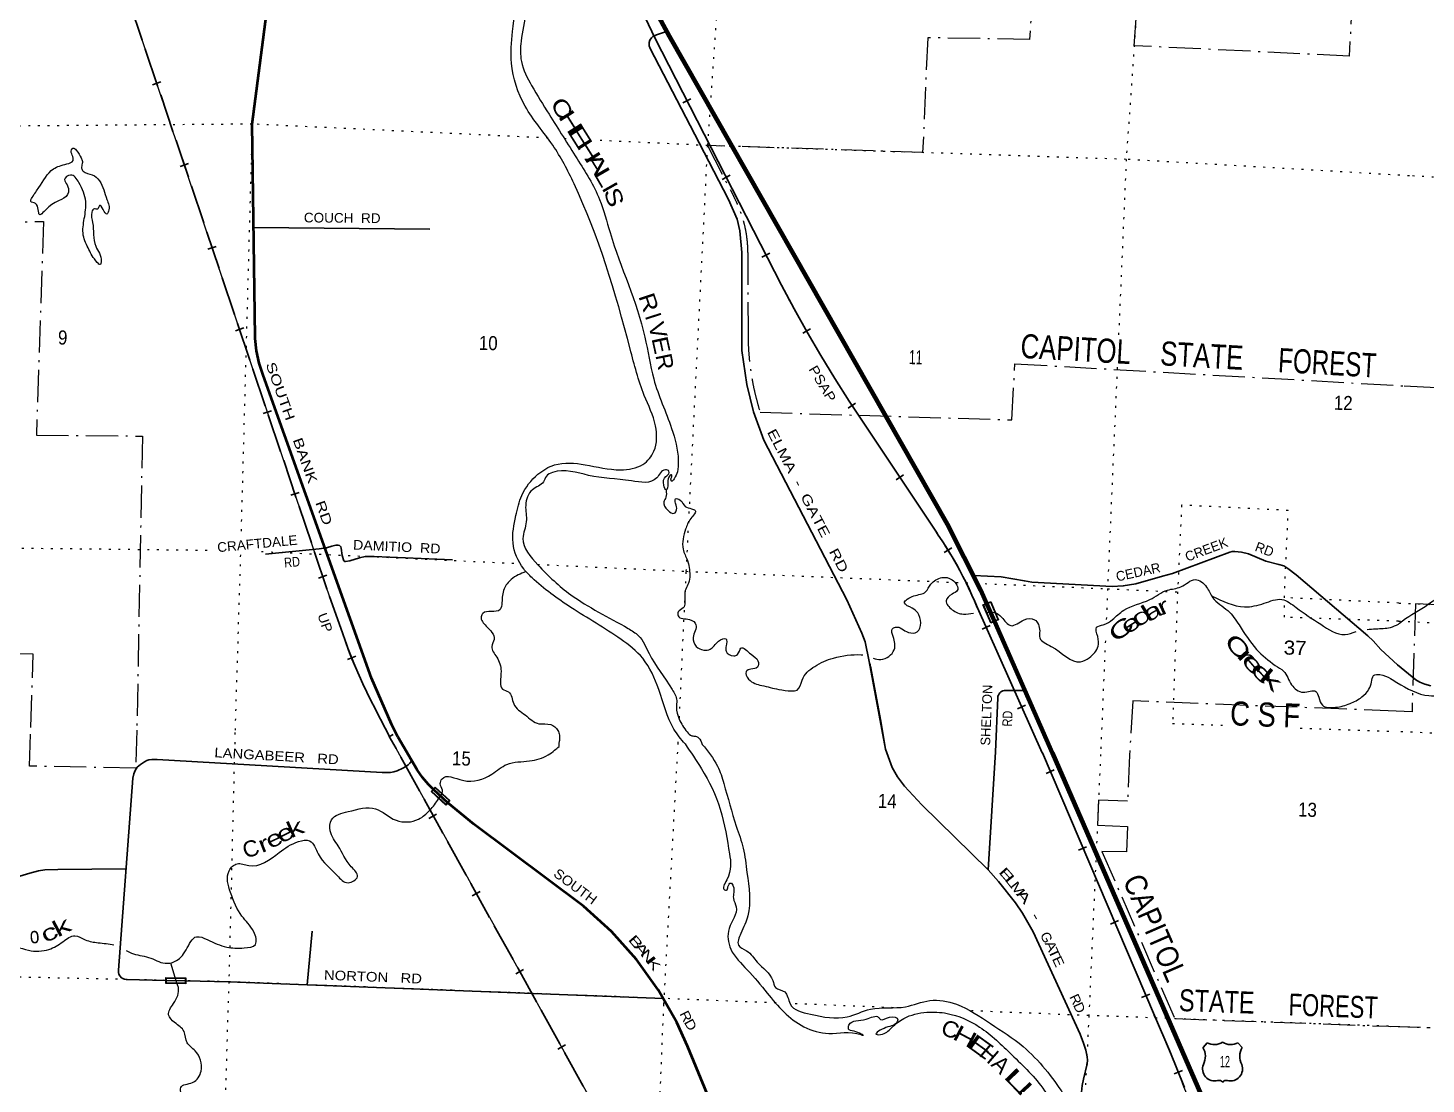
# Model space of a CAD drawing. Header units: feet. Extents: x -757852 to -501257, y -360805 to -170898.
# Drawn here: x -582042 to -564649, y -226110 to -212974 of the extents above; entities that cross this region are included whole.
import ezdxf
from ezdxf.enums import TextEntityAlignment as Align

# ---------------------------------------------------------------- set-up
doc = ezdxf.new("R2010")
doc.units = ezdxf.units.FT
doc.header["$LTSCALE"] = 80
for name, pattern in [('DOT_DASHED', [7.7, 5, -1.2, 0.3, -1.2]), ('DOTTED', [1.5, 0.3, -1.2]), ('LONG_DASHED', [7.5, 6, -1.5])]:
    doc.linetypes.add(name, pattern=pattern)
for name, color, linetype, lineweight in [('16', 7, 'Continuous', 25), ('20', 7, 'Continuous', 70), ('26', 7, 'Continuous', 40), ('27', 7, 'Continuous', 13), ('29', 7, 'Continuous', 25), ('31', 7, 'Continuous', 13), ('34', 7, 'Continuous', 13), ('39', 7, 'Continuous', 13), ('41', 7, 'Continuous', 13), ('44', 7, 'DOT_DASHED', 13), ('57', 7, 'Continuous', 13), ('61', 7, 'Continuous', 13), ('63', 7, 'Continuous', 25), ('7', 7, 'DOTTED', 13)]:
    doc.layers.add(name, color=color, linetype=linetype, lineweight=lineweight)
doc.layers.add('30', color=7, linetype='Continuous')

msp = doc.modelspace()

# ---------------------------------------------------------------- linework, layer by layer
at = {"layer": '16'}
for p, q in [((-567423.37, -225654.31), (-567372.06, -225595.55)), ((-567180.3, -225589.58), (-567180.58, -225589.78)), ((-566988.21, -225595.46), (-566936.82, -225654.31))]:
    msp.add_line(p, q, dxfattribs=at)
for centre, radius, start, end in [((-567616.35, -225764.94), 222.05, 332.97043, 29.75871), ((-567280.98, -225437.89), 182.07, 239.97227, 303.45418), ((-567079.2, -225438.39), 181.52, 236.33975, 300.08743), ((-567079.21, -225437.89), 182.07, 236.54582, 236.59441), ((-566743.85, -225764.94), 222.05, 150.24129, 207.02957), ((-567277.16, -225919.84), 151.42, 159.09177, 283.81923), ((-567083.04, -225919.84), 151.42, 256.18077, 20.90823)]:
    msp.add_arc(centre, radius, start, end, dxfattribs=at)
for centre, major_axis, start_param, end_param in [((-567221.82, -226118.66), (-19.56, 51.67), 4.95877769, 6.28318531), ((-567138.37, -226118.66), (19.56, 51.67), 0, 1.32637542)]:
    msp.add_ellipse(centre, major_axis=major_axis, ratio=0.929097, start_param=start_param, end_param=end_param, dxfattribs=at)
at = {"layer": '20'}
for points in [[(-569294.14, -221994.49), (-570014.32, -220359.57), (-570186.45, -219968.33), (-570603.37, -219145.41), (-574060.59, -213075.57), (-574237.34, -212748.59)], [(-565247.71, -230666.67), (-565561.4, -230259.48), (-565643.68, -230149.33), (-565875.08, -229790.18), (-566067.67, -229408.81), (-569294.14, -221994.49)]]:
    msp.add_lwpolyline(points, dxfattribs=at)
at = {"layer": '26'}
msp.add_line((-577002.03, -222443.59), (-576817.36, -222612.11), dxfattribs=at)
for points in [[(-577438.51, -221789.82), (-577517.24, -221633.6), (-577766.95, -221060.65), (-579117.35, -217290.67), (-579166.1, -217143.1), (-579199.16, -216991.24), (-579216.16, -216836.76), (-579217.08, -216818.77), (-579253.07, -214169.74), (-578907.66, -211519.09)], [(-577002.03, -222443.59), (-577059.74, -222384.82), (-577133.76, -222296.41), (-577198.14, -222200.75), (-577438.51, -221789.82)], [(-568638.65, -236802.28), (-568942.88, -236486.82), (-569277.6, -236097.09), (-569643.79, -235578.54), (-569953.78, -235024.57), (-570100.27, -234695.25), (-573835.54, -225637.01), (-573969.42, -225345.13), (-574200.78, -224939.57), (-574473.26, -224560.41), (-574783.87, -224211.81), (-575129.23, -223897.6), (-576495.55, -222877.36), (-576817.36, -222612.11)]]:
    msp.add_lwpolyline(points, dxfattribs=at)
at = {"layer": '29'}
for p, q in [((-574300.01, -213227.64), (-573692.89, -214400.89)), ((-579237.52, -215456.78), (-577041.78, -215475.47)), ((-569637.75, -221216.6), (-569876.09, -221214.13)), ((-577637.16, -222234.74), (-580432.64, -222073.84)), ((-570003.46, -221976.78), (-570094.84, -223445.76)), ((-580737.84, -222306.53), (-580917.17, -224694.64)), ((-581671.85, -223440.15), (-580823.78, -223434.93)), ((-578568.24, -224874.63), (-578506.11, -224208.78)), ((-580819.13, -224809.94), (-580326.61, -224820.41)), ((-580326.61, -224820.41), (-580076.66, -224825.73)), ((-580076.66, -224825.73), (-579543, -224837.07)), ((-579543, -224837.07), (-574136.68, -225045.4))]:
    msp.add_line(p, q, dxfattribs=at)
for points in [[(-574300.01, -213227.64), (-574313.21, -213195.47), (-574315.34, -213155.03), (-574306.82, -213127.35), (-574285.55, -213095.42), (-574266.4, -213080.52), (-574223.84, -213061.36), (-574096.17, -213016.65)], [(-573692.89, -214400.89), (-573328.08, -215105.88), (-573219.5, -215351.95), (-573185.45, -215496.71), (-573160.17, -215768.54), (-573159.92, -216984.76), (-573100.34, -217410.52), (-573017.29, -217748.24)], [(-573017.29, -217748.24), (-572885.41, -218102.39), (-571855.52, -220086.45), (-571668.27, -220503.7), (-571627.86, -220611.2), (-571574.65, -220852.83), (-571374.97, -221942.48)], [(-579087.66, -219518.14), (-578419.82, -219454.63), (-578328.44, -219440.92), (-578260.1, -219419.51), (-578211.41, -219408.99), (-578185.87, -219406.86), (-578164.59, -219413.25), (-578149.44, -219427.68), (-578143.31, -219445.18), (-578133.13, -219536.56), (-578114.09, -219603.27), (-578105.01, -219609.1), (-578092.25, -219611.23), (-578035.49, -219600.76), (-577917.76, -219564.39), (-577845.42, -219549.49), (-577734.77, -219549.49), (-576762.21, -219591.15)], [(-570272.47, -219783.67), (-569934.05, -219801.2), (-569644.66, -219852.29), (-569551.03, -219867.19), (-568555.19, -219920.41), (-568414.75, -219914.02), (-568257.29, -219886.35), (-567925.34, -219792.68), (-567801.92, -219760.75), (-567091.22, -219494.65), (-567059.29, -219487.19), (-567027.38, -219484), (-566946.52, -219494.65), (-566857.15, -219515.93), (-566640.11, -219605.35), (-566478.39, -219647.92), (-566418.8, -219664.95), (-566391.14, -219680.91), (-566367.74, -219699.01), (-566265.61, -219775.65), (-565371.9, -220533.51), (-565305.93, -220598.44), (-565210.18, -220703.82), (-565005.79, -220897.62)], [(-571557.47, -220931.59), (-571432.94, -221595.51), (-571374.97, -221942.48)], [(-565005.79, -220897.62), (-564776.17, -221083.47), (-564726.99, -221111.24), (-564665.04, -221136.69), (-564590.87, -221156.22)], [(-569974.3, -221286.86), (-569969.16, -221271.16), (-569960.65, -221256.26), (-569951.07, -221245.61), (-569937.24, -221231.78), (-569923.41, -221223.26), (-569911.71, -221217.94), (-569896.81, -221214.74), (-569876.09, -221214.13)], [(-569974.29, -221286.87), (-569976.66, -221305.87), (-570003.46, -221976.78)], [(-580737.84, -222306.53), (-580723.18, -222252.22), (-580708, -222209.56), (-580682.29, -222169.25), (-580642.58, -222134.76), (-580593.51, -222102.63), (-580564.3, -222087.44), (-580539.78, -222078.67), (-580502.39, -222073.41), (-580432.64, -222073.84)], [(-577637.16, -222234.74), (-577530.47, -222232.93), (-577490.75, -222225.92), (-577449.87, -222214.23), (-577379.77, -222181.51), (-577340.05, -222158.13), (-577313.19, -222138.26), (-577289.82, -222118.39), (-577265.29, -222090.34)], [(-571374.97, -221942.48), (-571289.77, -222170.91), (-571224.34, -222287.79), (-571135.56, -222404.66), (-570920.61, -222638.41), (-570094.84, -223445.76)], [(-582226.68, -223550.08), (-582018.74, -223485.81), (-581911.26, -223457.75), (-581831.83, -223443.73), (-581671.85, -223440.15)], [(-570094.84, -223445.76), (-569967.33, -223589.77), (-569757.05, -223856.25), (-569668.27, -223984.81), (-569537.42, -224216.22), (-568953.31, -225487.82), (-568911.24, -225601.19), (-568883.22, -225688.85), (-568864.52, -225771.83), (-568859.84, -225811.57), (-568864.53, -225857.15), (-568911.26, -226048.82), (-568927.6, -226129.47), (-568934.62, -226212.45), (-568934.62, -226308.29), (-568925.27, -226357.37), (-568890.23, -226418.15), (-568857.72, -226450.85)], [(-580917.17, -224694.64), (-580915.96, -224721.13), (-580910.7, -224743.34), (-580899.6, -224765.54), (-580879.17, -224787.46), (-580870.98, -224794.17), (-580854.63, -224801.77), (-580840.03, -224805.86), (-580819.13, -224809.94)]]:
    msp.add_lwpolyline(points, dxfattribs=at)
msp.add_arc((-574764.71, -221602.75), 3276.71, 11.8194, 12.69509, dxfattribs=at)
at = {"layer": '31'}
for p, q in [((-580325.97, -224783.68), (-580076.01, -224788.04)), ((-580076.01, -224788.04), (-580077.31, -224863.02))]:
    msp.add_line(p, q, dxfattribs=at)
msp.add_lwpolyline([(-580077.31, -224863.02), (-580327.27, -224858.66), (-580325.97, -224783.68)], dxfattribs=at)
msp.add_lwpolyline([(-580318.11, -224791.81), (-580084.14, -224795.89), (-580085.16, -224854.88), (-580319.13, -224850.8)], close=True, dxfattribs=at)
at = {"layer": '34', "lineweight": 25}
for p, q in [((-573894.96, -213904.06), (-573796.5, -213853.66)), ((-573404.11, -214857.32), (-573305.65, -214806.92)), ((-572911.72, -215825.05), (-572813.26, -215774.65)), ((-572402.94, -216771.24), (-572306.64, -216716.83)), ((-571837.74, -217702.2), (-571745.05, -217641.84)), ((-571239.7, -218592.93), (-571147.74, -218531.47)), ((-570644.11, -219498.42), (-570550.06, -219440.19)), ((-570171.87, -220451.4), (-570070.85, -220406.35)), ((-569732, -221444.1), (-569630.98, -221399.05)), ((-569376.29, -222245.96), (-569274.57, -222202.52)), ((-568973.33, -223201.78), (-568871.61, -223158.34)), ((-568575.75, -224120.3), (-568474.03, -224076.86)), ((-568187.38, -225033.93), (-568085.66, -224990.49)), ((-567781.41, -225983.98), (-567678.82, -225942.62))]:
    msp.add_line(p, q, dxfattribs=at)
at = {"layer": '34'}
for p, q in [((-570231.35, -220186.69), (-569426.05, -221992.35)), ((-577543.53, -221787.33), (-577707.87, -221466.88)), ((-569423.2, -221992.08), (-568029.43, -225255.62))]:
    msp.add_line(p, q, dxfattribs=at)
for points in [[(-578128.94, -220498.91), (-578323.81, -219947.94), (-582120.76, -208659.74)], [(-575945.17, -209184.82), (-574517.9, -212516.58), (-574244.43, -213098.14), (-572669.89, -216174.38)], [(-571776.76, -217693.02), (-570856.37, -219070.24), (-570740.64, -219248.03)], [(-569918.48, -235473.28), (-570186.09, -235054.64), (-577544.81, -221787.69)]]:
    msp.add_lwpolyline(points, dxfattribs=at)
at = {"layer": '34', "lineweight": 25}
for points in [[(-574516.9, -212516.13), (-574243.44, -213097.66), (-572668.92, -216173.87), (-572510.87, -216469.24), (-572346.95, -216759.34), (-572177.93, -217046.78), (-572004.65, -217334.11), (-571825.48, -217616.17), (-571775.84, -217692.41), (-570855.45, -219069.63), (-570739.73, -219247.42), (-570716.34, -219281.05), (-570669.05, -219352.52), (-570622.68, -219424.35), (-570577.3, -219497.66), (-570533.46, -219571.06), (-570490.81, -219645.49), (-570449.79, -219721.11), (-570409.87, -219796.64), (-570371.12, -219873.2), (-570334.01, -219950.95), (-570298, -220028.62), (-570263.35, -220106.85), (-570230.34, -220186.25), (-569422.35, -221991.36)], [(-569422.34, -221991.29), (-568028.42, -225255.19), (-567836.16, -225702.15), (-567655.2, -226151.01)]]:
    msp.add_lwpolyline(points, dxfattribs=at)
at = {"layer": '34'}
for centre, radius, start, end in [((-555739.37, -207239.29), 19143.62, 207.82286, 213.0977), ((-574779.57, -222046.93), 4913.94, 22.24477, 34.72121), ((-571949.36, -218386.34), 6530.71, 198.87365, 208.14474), ((-593505.52, -236387.16), 27801.84, 20.43466, 23.60248)]:
    msp.add_arc(centre, radius, start, end, dxfattribs=at)
at = {"layer": '39'}
msp.add_line((-580186.03, -224866.03), (-580263.57, -224608.15), dxfattribs=at)
for points in [[(-553879.13, -200705.84), (-553897.1, -200958.89), (-553975.13, -201029.49), (-554228.04, -201186.54), (-554287.64, -201500.98), (-554229.52, -201765.87), (-554239.96, -201954.72), (-554300.63, -202142.4), (-554301.66, -202530.63), (-554368.74, -202820.76), (-554423.41, -202924.09), (-554472.74, -203228.71), (-554737.97, -203655.04), (-554796.35, -203830.7), (-554746.35, -204099.42), (-554869.58, -204384.22), (-554930.63, -204674.48), (-554940.95, -204943.81), (-555181.49, -205260.07), (-555458.07, -205655.95), (-555560.96, -206102.16), (-555724.37, -206386.02), (-555805.21, -206577.25), (-555883.69, -206838.95), (-555888.87, -207146.61), (-555903.49, -207427.91), (-556007.42, -207660.85), (-556243.33, -207951.07), (-556499.73, -208343.4), (-556846.67, -209170.15), (-557046.17, -209622.15), (-557048.81, -209821.24), (-557296.92, -210117.21), (-557643.34, -210491.35), (-557798.13, -210578.27), (-557911.43, -210696.33), (-557974.92, -211004.65), (-558114.83, -211315.21), (-558428.23, -211738.4), (-558691.43, -212078.27), (-558669.46, -212342.31), (-558600.14, -212730.16), (-558820.08, -213368.77), (-558976.46, -213781.54), (-558994.07, -214105.01), (-559095.1, -214643.79), (-559191.17, -214798.46), (-559446.32, -214965.52), (-559613.83, -215166.8), (-559703.37, -215386), (-559763.97, -215485.17), (-559928.95, -215577.89), (-560014.52, -215799.19), (-560138.9, -216305.24), (-560329.26, -216538.18), (-560446.09, -216807.03), (-560871.92, -217827.08), (-561114.27, -218306.24), (-561469.96, -218561.48), (-561882.62, -218588.07), (-562747.83, -218628.26), (-563029.51, -218726.3), (-563332.13, -218946.56), (-563529.03, -219201.48), (-563711.08, -219509.04), (-564035.78, -219899.79), (-564328.99, -219975.43), (-564661.22, -220172.88), (-564980.45, -220380.61), (-564985.55, -220384.74), (-564993.21, -220390.8)], [(-573867.61, -221880.08), (-574005.21, -221694.42), (-574194.39, -221201.33), (-574394.14, -220814.54), (-574663.8, -220578.86), (-575287.28, -220181.88), (-575770.75, -219812.38), (-575874.6, -219701.32), (-576007.56, -219378.46), (-575971.35, -219039.57), (-575897.04, -218788.05), (-575697.89, -218525.46), (-575492.2, -218409.78), (-575110.36, -218406.91), (-574669.81, -218469.79), (-574390.91, -218402.12), (-574254.4, -218238.54), (-574234.83, -217923.38), (-574374.48, -217544.07), (-574549.6, -216966.88), (-575248.09, -214911.5), (-575513.92, -214430.64), (-575856.06, -213947.95), (-576026.16, -213413.1), (-576014.77, -213019.34), (-575875.76, -212497.96), (-575729.63, -212268.27), (-575720.25, -212043.33), (-575867.56, -211732.19), (-576835.08, -210764), (-576869.5, -210690.8), (-576808.2, -210648.04), (-576890.39, -210555.6), (-577225.27, -210358.56), (-577573.25, -210205.43), (-577637.32, -210195.84), (-577653.44, -210281.9), (-577691.93, -210295.05), (-577780.52, -210218.53), (-578183.77, -209770.55), (-578227.69, -209337.26), (-578252.25, -208850.14), (-578277.34, -208469.57), (-578156.17, -208106.59), (-578141.24, -207648.58), (-578348.22, -207396.31), (-578632.08, -207250.76), (-578742.72, -207087.26), (-578888.67, -206550.99), (-578910.55, -205951.36), (-578819.13, -205740.45), (-578596.22, -205661.38), (-578425, -205727.83), (-578298.54, -205817.32), (-578203.58, -205879.92), (-578094.23, -205844.35), (-578029.82, -205755.43), (-578062.43, -205690.32), (-578094.94, -205621.18), (-578107.5, -205220.8), (-578092.53, -205014.09), (-578163.24, -204946.04), (-578173.38, -204865.38), (-578175.81, -204630.11), (-578266.75, -204483.17), (-578429.88, -204414.91), (-578606.27, -204396.59), (-578924.08, -204450.06), (-579649.46, -204327.24), (-580032.05, -204024.51), (-580275.02, -203427.6), (-580308.42, -202890.01), (-580273.17, -202506.87), (-580371.57, -202251.19), (-580392.5, -202033.56), (-580319.67, -201675.45), (-580142.8, -201420.36), (-579876.23, -201111.15), (-579627.93, -200978.4), (-579406.41, -201042.04), (-579262.4, -201238.51), (-579154.98, -201536.62), (-579128.45, -201688.04), (-579143.08, -201711.82), (-579192.56, -201680.47), (-579239.85, -201725.57), (-579350.98, -201919.92), (-579330.33, -202065.16), (-579245.46, -202298.4), (-579209.94, -202409.83), (-579094.86, -202555.34), (-578832.99, -202696.35), (-578599.33, -202671.81), (-578410.32, -202581.88), (-578369.48, -202470.28), (-578398.88, -202270.54), (-578527.63, -201939.74)], [(-578372.31, -205877.87), (-578516.95, -205791.96), (-578648.62, -205752.6), (-578754.53, -205812.37), (-578819.95, -206027.92), (-578775.4, -206519.54), (-578597.03, -207044.53), (-578445.94, -207196.94), (-578352.04, -207219.3), (-578309.53, -207206.25), (-578273.38, -207207.12), (-578238.82, -207274.3), (-578180.68, -207364.16), (-577922.97, -207511.09), (-577753.58, -207822.76), (-577608.28, -208218.29), (-577560.52, -208406.41), (-577577.98, -208464.29), (-577658.4, -208550.81), (-577685.99, -208528.04), (-577672.84, -208397.68), (-577701.14, -208236.16), (-577743.92, -208007.95), (-577827.73, -207814.95), (-577903.8, -207803.06), (-577968.83, -207833.66), (-578023.92, -208037.4), (-578138.59, -208464.87), (-578173.12, -208733.43), (-578110.58, -208891.75), (-578037.2, -209016.15), (-578105.86, -209283.9), (-578098.7, -209573.57), (-577908.89, -209871.66), (-577588.31, -210078.41), (-576904.35, -210382.37), (-576456.54, -210815.33), (-576005.39, -211276.53), (-575942.61, -211424.8), (-575784.55, -211621.61), (-575473.11, -212127.69), (-575471.96, -212248.34), (-575620.81, -212423.68), (-575754.6, -212557.17), (-575836.08, -212772.34), (-575907.1, -213138.53), (-575903.04, -213389.93), (-575775.58, -213690.54), (-575559.04, -214047.58), (-575210.55, -214600.79), (-574931.24, -215106.1), (-574800.43, -215519.37), (-574367.24, -216818.48), (-574257.09, -217339.82), (-574034.64, -217954.33), (-573951.74, -218354.39), (-573963.17, -218496.86), (-574003.39, -218582.34), (-574034.23, -218611.75), (-574041.4, -218575.39), (-574030.5, -218539.46), (-574036.33, -218531.28), (-574067.17, -218560.7), (-574081.23, -218644.8), (-574101.12, -218720.71), (-574131.86, -218661.67), (-574105.13, -218551.74), (-574068.17, -218518.45), (-574067.41, -218486.3), (-574111.2, -218469.17), (-574220.12, -218571.09), (-574534.45, -218607.75), (-575067.28, -218538.63), (-575514.48, -218501.73), (-575591.99, -218550.12), (-575627.8, -218619.62), (-575766.8, -218718.81), (-575849.76, -218911.82), (-575842.55, -219115.05), (-575883.67, -219323.14), (-575698.6, -219651.27), (-575289.52, -220023), (-574576.16, -220442.26), (-574445.72, -220533.85), (-574314.34, -220754.14), (-574027.62, -221201.33), (-573970.63, -221339.41), (-573974.6, -221421.74), (-573939.94, -221569.33), (-573841.3, -221730.53), (-573782.16, -221778.19), (-573736.07, -221783.33), (-573700.35, -221802.28), (-573653.97, -221884.76)], [(-581380.92, -214590.96), (-581440.88, -214493.02), (-581482.52, -214469.9), (-581501.12, -214491.57), (-581490.6, -214556.15), (-581480.14, -214622.75), (-581557.5, -214665.11), (-581723.75, -214727.46), (-581906.07, -214958.29), (-581989.41, -215082.94), (-582006.67, -215132.78), (-581949.01, -215158.29), (-581900.05, -215296.18), (-581783.24, -215200.48), (-581537.76, -215017.41), (-581555.64, -214924.5), (-581586.24, -214859.43), (-581514.61, -214804.87), (-581408.28, -214895.88), (-581323.51, -215133.14), (-581340.59, -215343.83), (-581353.56, -215550.59), (-581283.51, -215731.2), (-581178.81, -215890.53), (-581141.23, -215915.56), (-581130.37, -215881.65), (-581198.12, -215689.03), (-581237.32, -215394.56), (-581246.3, -215265.68), (-581213.12, -215222.25), (-581177.07, -215227.14), (-581151.87, -215181.51), (-581104.87, -215232.9), (-581059.97, -215288.26), (-581039.08, -215254.59), (-581059.68, -215107.33), (-581152.57, -214873.89), (-581241.27, -214801.39), (-581354.72, -214756.44), (-581375.91, -214717.74), (-581366.53, -214661.67), (-581371.31, -214609.28), (-581380.92, -214590.96)], [(-565012.17, -221115.47), (-564612.69, -221278.41), (-564354.34, -221232.13), (-564085.93, -221099.58), (-563799.18, -221128.39), (-563548.75, -221248.89), (-563320.2, -221531.83), (-562946.65, -221888.55), (-562800.75, -221924.14), (-562560.36, -221700.41), (-562232.48, -221259.45), (-561626.6, -220877.28), (-561113.32, -220587.49), (-560554.32, -220061.39), (-560365.83, -219822.37), (-560135.91, -219703.01), (-559866.22, -219773.67), (-559553.28, -219885.57), (-559274.93, -220187.77), (-559135.53, -220243.32), (-558979.71, -220112.17), (-558926.86, -219656.75), (-558787.54, -219285.83), (-558675.83, -219236.13), (-558446.27, -218959.85), (-558027, -218736.27), (-557668.43, -218615.88), (-557264.64, -218538.79), (-556328.61, -218564.63), (-555961.2, -218410.24), (-555631.69, -218329.41), (-555318.49, -218258.25), (-554909.95, -217978.1), (-554273.4, -217488), (-553997.66, -217385.8), (-553750.78, -217142.11), (-553685.29, -216920.34), (-553313.54, -216751.98), (-552990.81, -216703.17), (-552947.52, -216828.9), (-552943.85, -217016.07), (-552860.35, -217227.23), (-552668.34, -217181.42), (-552364.59, -216912.9), (-552177.08, -216716.1), (-551978.24, -216636.25), (-551520.23, -216646.92), (-551264.65, -216719.26), (-550982.64, -216607.15), (-550697.22, -216434.76), (-550178.12, -216239.66), (-549691.95, -216077.99), (-549205.1, -215972.66), (-548828, -216005.58), (-548223.36, -215848.68), (-547993.43, -215642.82), (-547806.33, -215635.11), (-547371.07, -215673.42), (-547096.81, -215806.54), (-546786.22, -215761.48), (-545986.67, -215520.61), (-545749.46, -215347.1), (-545483.43, -215230.59), (-545306.15, -215299.09), (-545068.33, -215443.44), (-544622.65, -215465.9), (-544189.05, -215403.58), (-543829.22, -215315.41), (-543001.99, -215266.29), (-542365.96, -215142.31), (-541533.33, -215205.97), (-541199.07, -215266.07), (-541033.55, -215235.72), (-540808.54, -215154.47), (-540440.09, -215213.35), (-540259.27, -215388.55), (-540045.37, -215868.29), (-539961.53, -216322.87), (-539797.62, -216791.38), (-539678.07, -217524.4), (-539618.8, -217912.02), (-539760.64, -218305.01), (-539772.39, -218463.66), (-539771.68, -218481.76)], [(-574103.78, -218724.81), (-574105.28, -218811.08), (-574130.77, -218868.77), (-574083.01, -218972.45), (-574001.54, -219010.6), (-573972.37, -218967.07), (-573984.51, -218886.36), (-573985.18, -218830.06), (-573929.28, -218845.47), (-573864.88, -218925.43), (-573787.19, -218953.44), (-573741.48, -218974.64), (-573794.07, -219073.9), (-573859.54, -219207.02), (-573891.63, -219457.55), (-573838.61, -219593.52), (-573808.92, -219781.21), (-573823.31, -219879.37), (-573859.22, -219952.89), (-573869.37, -220125.54), (-573888.92, -220187.39), (-573954.43, -220238.09), (-573953.57, -220286.36), (-573809.99, -220332.03), (-573731.15, -220396.26), (-573767.11, -220556.22), (-573727.52, -220665.74), (-573634.19, -220712.21), (-573555.59, -220702.04), (-573450.73, -220602.04), (-573357.59, -220572.11), (-573355.63, -220658.61), (-573357.26, -220726.92), (-573262.16, -220783.49), (-573215.54, -220766.52), (-573171.45, -220687.17), (-573046.71, -220764.56), (-572960.27, -220847.05), (-572966.15, -220925.32), (-573047.05, -220947.5), (-573108.11, -220980.2), (-573076.17, -221073.45), (-572913.27, -221151.76), (-572701.46, -221201.09), (-572541.14, -221219.02), (-572472.58, -221208.61), (-572411.42, -221087.44), (-572254.59, -220914.3), (-572021.06, -220811.36), (-571674.46, -220769.45), (-571654.66, -220770.29)], [(-575849.25, -219735.5), (-576028.42, -219832.31), (-576117.65, -219950.79), (-576145.81, -220121), (-576168, -220208.92), (-576281.08, -220232.33), (-576382.11, -220256.04), (-576403.2, -220297.75), (-576341.67, -220413.82), (-576243.13, -220579.04), (-576271.39, -220668.83), (-576210.19, -220798.97), (-576156.07, -220973.17), (-576163.49, -221115.73), (-576139.3, -221196.73), (-576063.75, -221230.71), (-575999.02, -221381.04), (-575857.64, -221519.14), (-575685.42, -221627.83), (-575539.01, -221639.4), (-575450.32, -221711.9), (-575429.57, -221768.69), (-575430.31, -221840)], [(-571527.5, -220813.21), (-571430.76, -220829.6), (-571265.13, -220708.94), (-571279.28, -220543.74), (-571289.12, -220451.03), (-571250.39, -220427.83), (-571089.17, -220492.03), (-570978.48, -220484.64), (-570972.83, -220247.55), (-571041.82, -220191.6), (-571136.68, -220124.99), (-571022.12, -220039.29), (-570874.23, -219988.57), (-570807.62, -219891.66), (-570671.07, -219810.51), (-570545.13, -219837.67), (-570480.01, -219971.92), (-570545.32, -220014.58), (-570617.67, -220099.29), (-570543.94, -220209.62), (-570404.62, -220265.25), (-570279.65, -220252.46)], [(-570118.82, -220246.11), (-570017.37, -220244.14), (-569930.29, -220303.66), (-569813.27, -220408.15), (-569648.78, -220335.72), (-569518.16, -220334.84), (-569455.14, -220473.06), (-569453.23, -220561.57), (-569311.04, -220665.51), (-568945.9, -220857.25), (-568838.22, -220807.57), (-568728.34, -220665.47), (-568733.5, -220544.72), (-568746.79, -220427.8), (-568663.69, -220397.63), (-568548.66, -220331.9), (-568410.22, -220216.76), (-568085.56, -220083.85), (-567865.76, -219966.51), (-567697.98, -219924.31), (-567521.07, -219836.09), (-567378.59, -219927.97), (-567303.33, -220058.45), (-567114.33, -220221.83), (-566973.91, -220400.11), (-566758.09, -220702.85), (-566527.78, -220903.41)], [(-567316.63, -220036.6), (-566906.25, -220174.56), (-566662.06, -220130.18), (-566441.93, -220083.21), (-566265.45, -220181.95), (-565958.97, -220390.37), (-565656.61, -220518.27), (-565519.27, -220482.68)], [(-565382.83, -220456.45), (-565273.14, -220447.09), (-565091.88, -220429.34), (-564993.21, -220390.8)], [(-566527.78, -220903.41), (-566420.97, -220974.33), (-566320.52, -221143.61), (-566176.03, -221235.55), (-566019.1, -221227.27), (-565982.62, -221298.51), (-565938.78, -221398.08), (-565774.64, -221424.14), (-565594.72, -221378.21), (-565446.06, -221295.34), (-565359.37, -221198.92), (-565327.09, -221109.23), (-565301.08, -221029.44), (-565222.43, -221017.26), (-565090.99, -221066.66), (-565012.17, -221115.47)], [(-585535.1, -221584.3), (-585531.13, -221834.42), (-585447.16, -221913.5), (-585362.56, -221845.76), (-585252.03, -221911.6), (-585181.94, -222110.94), (-585250.85, -222191.24), (-585191.98, -222364.08), (-585130.34, -222512.87), (-585104.29, -222642.43), (-584951.38, -222703.56), (-584934.03, -222790.61), (-584943.63, -222902.95), (-584812.75, -222961.38), (-584749.77, -222941.24), (-584698.46, -222908.66), (-584634.97, -222999.16), (-584613.03, -223068.25), (-584534.55, -223066.7), (-584441.72, -223119.91), (-584400.39, -223211.73), (-584500.94, -223274.94), (-584418.02, -223323.82), (-584324.81, -223364.97), (-584330.07, -223467.4), (-584415.98, -223512.97), (-584348.34, -223599.59), (-584243.2, -223645.14), (-583877.81, -223664.69), (-583677.99, -223831.9), (-583586.66, -223868.97), (-583508.4, -223811.09), (-583455.09, -223778.57), (-583410.5, -223894.63), (-583435.7, -224054.76), (-583438.38, -224139.17), (-583326.67, -224104.46), (-583192.63, -224000.05), (-583089.09, -223969.12), (-582946.93, -224052.04), (-582866.31, -224173.26), (-582763.97, -224180.51), (-582627.39, -224249.17), (-582599.07, -224370.76), (-582561.06, -224440.35), (-582334.42, -224459.55), (-582182.15, -224414.05), (-582036.32, -224444.79), (-581780.6, -224434.74), (-581606.64, -224339.63), (-581457.49, -224265.88), (-581330.38, -224316.14), (-581166.59, -224351.47), (-580971.64, -224376.62)], [(-576887.58, -222493.34), (-576885.7, -222455.18), (-576912.29, -222373.54), (-576890.78, -222313.54), (-576633.94, -222331.68), (-576271.51, -222254.58), (-576082.66, -222133.79), (-575801.75, -222090.33), (-575572.17, -222017.09), (-575489.84, -221957.33), (-575434.12, -221912.81)], [(-575434.12, -221912.81), (-575433.3, -221886.69), (-575430.31, -221840)], [(-573867.61, -221880.08), (-573663.07, -222187.81), (-573429.64, -222690.01), (-573314.58, -223246.81), (-573349.02, -223571.6), (-573375.08, -223695.5), (-573351.03, -223698.27), (-573333.62, -223656.57), (-573299.95, -223609.35), (-573267, -223648.61), (-573265.76, -223799.52), (-573230.97, -223907.23), (-573317.87, -224174.04), (-573297.91, -224432.15), (-573092.86, -224688.04), (-572844.69, -224979.48), (-572389.34, -225396.13), (-572080.3, -225480.28), (-571676.54, -225495), (-571650.68, -225503.86), (-571763.73, -225454.04), (-571833.22, -225425.7), (-571827.67, -225377.59), (-571612.16, -225303.91), (-571458.58, -225280.59), (-571435.3, -225307.47), (-571325.73, -225276.72), (-571220.2, -225310.22), (-571227, -225334.14), (-571368.11, -225408.15), (-571489.38, -225490.83), (-571410.9, -225489.28), (-571291.51, -225402.51), (-571147.3, -225294.41), (-570859.28, -225216.97), (-570608.34, -225230.9), (-570203.47, -225400.55), (-569802.14, -225745.09), (-569394.02, -226192.43), (-569291.11, -226435.05), (-569367.64, -226692.13), (-569427.95, -226881.34), (-569503.05, -227156.57), (-569432.19, -227458.52), (-569373, -227874.77), (-569267.8, -228045.04), (-569195.92, -228188.11), (-569143.49, -228310.46), (-569124.8, -228355.3), (-569155.13, -228233.65), (-569136.95, -228167.84), (-569031.34, -228134.96), (-569050.82, -228051.87), (-569034.14, -227969.92), (-569021.42, -227885.83), (-569084.72, -227789.3), (-569061.69, -227697.49), (-568908.43, -227684.21), (-568667.54, -227697.83), (-568484.68, -227639.21), (-568335.82, -227637.86), (-568201.79, -227786.91), (-567926.27, -228230.08), (-567863.25, -228399.03), (-567899.06, -228576.93), (-567827.89, -228742.11), (-567500.28, -229255.31), (-567369.28, -229563.18), (-567259.61, -229719.51), (-566989.32, -229820.55), (-566774.06, -230008.37), (-566630.78, -230246.22), (-566500.07, -230499.77), (-566485.21, -230791.91), (-566523.09, -231225.22), (-566458.58, -231663.76), (-566390.81, -231873.09), (-566420.82, -232121.58), (-566355.58, -232346.92), (-566184.9, -232545.4), (-566114.2, -232662.28), (-566084.42, -232737.65), (-566044.56, -232748.96), (-566021.98, -232671.22), (-565913.49, -232674.64), (-565597.78, -232738.88), (-565417.58, -232827.03), (-565304.49, -232933.9)], [(-573653.97, -221884.76), (-573462.97, -222155.89), (-573385.35, -222371.56), (-573229.28, -222903.5), (-573143.46, -223177.77), (-573096.71, -223478.96), (-573085.68, -224018.41), (-573175.07, -224236.87), (-573201.76, -224380.86), (-573101.47, -224452.41), (-572969.19, -224593.36), (-572775.36, -224822.75), (-572739.87, -224908.35), (-572627.01, -224964.2), (-572561.29, -225111.11), (-572306.01, -225241.85), (-571850.53, -225274.29), (-571559.92, -225178.83), (-571124.57, -225148.28), (-570822.48, -225071.29), (-570490.12, -225117.95), (-570065.39, -225358.63), (-569662.14, -225642.88), (-569165.88, -226227.78), (-568983.41, -226434.68), (-568878.55, -226552.63), (-568929.61, -226577.18), (-569015.45, -226494.01), (-569108.89, -226396.53), (-569157.65, -226348.73), (-569156.31, -226433.26), (-569168.52, -226627.99), (-569246.59, -226806.58), (-569332.15, -227031.19), (-569264.1, -227294.84), (-569094.96, -227414.82), (-568911.18, -227517.16), (-568566.67, -227497.83), (-568312.1, -227523.95), (-568118.94, -227711.07), (-567788.22, -228379.26), (-567723.83, -228568.36), (-567396.84, -229037.29), (-567396.84, -229164.02), (-567259.1, -229449.98), (-567052.97, -229671.7), (-566825.34, -229849.85), (-566614.65, -230117.99), (-566115.7, -230745.21), (-565701.43, -231188.72), (-565506.36, -231442.28), (-565380.62, -231599.12), (-565273.75, -231717.14)], [(-580818.3, -224449.14), (-580754.42, -224481.11), (-580540.92, -224534.1), (-580336.09, -224606.93), (-580216.8, -224586.54), (-580075.46, -224442.14), (-579943.53, -224277.32), (-579811.96, -224313.64), (-579569.53, -224405.76), (-579352.68, -224416.6), (-579212.53, -224372.74), (-579233.67, -224215.17), (-579380.36, -224021.47), (-579521.86, -223727.35), (-579539.43, -223457.24), (-579440.12, -223369.85), (-579296.05, -223392.48), (-578916.88, -223231.42), (-578677.23, -223094.13), (-578538.22, -223086.44), (-578430.69, -223246.72), (-578193.88, -223515.68), (-578060.01, -223606.39), (-577942.94, -223529.61), (-578019.48, -223406.51), (-578182.21, -223147.93), (-578282.82, -222959.7), (-578266.43, -222823.43), (-578058.06, -222721.36), (-577719.08, -222685.76), (-577462.17, -222828.62), (-577182.22, -222815.31), (-577041.9, -222703.05), (-576932.9, -222563.66), (-576887.25, -222492.54)], [(-579381.18, -227498.06), (-579413.78, -227355.6), (-579560.54, -227163.91), (-579760.81, -227010.76), (-579930.97, -226922.93), (-579996.82, -226780.05), (-579976.16, -226509.14), (-580132.35, -226234.67), (-580141.79, -226151.9), (-579993.03, -226090.2), (-579887.98, -225948.67), (-579962.38, -225694.88), (-580059.77, -225595.26), (-580099.63, -225457.22), (-580216.73, -225344.91), (-580292.15, -225250), (-580231.37, -225109.09), (-580170.75, -224909.84), (-580186.79, -224863.66)]]:
    msp.add_spline(points, degree=3, dxfattribs=at)
at = {"layer": '44'}
for p, q in [((-573589.9, -214436.72), (-573261.47, -215071.41)), ((-573085.17, -215768.41), (-573083.58, -216720.54))]:
    msp.add_line(p, q, dxfattribs=at)
for points in [[(-595804.26, -197766.98), (-593931.94, -197845.59), (-591293.32, -197831.72), (-591365.49, -200301.11), (-588893.17, -200332.99), (-589016.58, -203013.06), (-589199.9, -208550.39), (-583804.11, -208601.89), (-584550.56, -214209.07), (-583154.53, -214200.7), (-583189.17, -215418.21), (-581846.92, -215379.78), (-581937.57, -218037.78), (-580618.34, -218051.17), (-580687.35, -221707.38)], [(-564784.07, -211944.76), (-565537.82, -211912.69), (-565603.13, -213323.59), (-568278.08, -213195.56), (-568185.07, -211817.04), (-569492.6, -211779.1), (-569581.64, -213117.04), (-570848, -213095.4), (-570911.37, -214521.74), (-573589.9, -214436.72)], [(-572932.84, -217754.25), (-569803.32, -217849.32), (-569762.8, -217151.13), (-564919.83, -217426.42)], [(-564919.83, -217426.42), (-563187.77, -217507.43), (-563261.01, -220203.5), (-564779.08, -220136.7), (-564823.06, -221481.96), (-565020.01, -221471.8)], [(-582006.16, -221673.77), (-581976.93, -220761.1), (-583282.21, -220733.83), (-583252.42, -219431.04), (-584636.46, -219415.99), (-584686.55, -220699.77), (-585066.35, -220690.18)], [(-565020.01, -221471.8), (-568294.78, -221344.58), (-568338, -222018.33)], [(-580687.35, -221707.38), (-580700.2, -222181.44), (-582023.3, -222155.91), (-582006.16, -221673.77)], [(-568338, -222018.33), (-568361.68, -222589.48), (-568721.74, -222578.67), (-568736.94, -222890.99), (-568364.7, -222904.61), (-568373.77, -223220.56), (-568681.37, -223216.48), (-567775.58, -225295.2), (-565117.07, -225391.28)], [(-565117.07, -225391.28), (-563514.18, -225442.42), (-563396.6, -222815.56), (-560667.7, -222926.58), (-560576.14, -225214.6), (-560507.8, -225312.61), (-560408.55, -225436.37), (-560349.24, -225645.19), (-560313.32, -225823.2), (-560199.07, -226005.32), (-559789.41, -226529.33)]]:
    msp.add_lwpolyline(points, dxfattribs=at)
for centre, radius, start, end in [((-574552.3, -215768.68), 1467.13, 0.00596, 28.43162), ((-569814.99, -216771.77), 3268.98, 179.12437, 197.49042)]:
    msp.add_arc(centre, radius, start, end, dxfattribs=at)
at = {"layer": '57'}
for points in [[(-570161.56, -220148.75), (-570064.94, -220107.66), (-569967.09, -220337.71), (-570063.72, -220378.81)], [(-570151.06, -220152.98), (-570069.17, -220118.15), (-569977.58, -220333.47), (-570059.48, -220368.31)]]:
    msp.add_lwpolyline(points, close=True, dxfattribs=at)
at = {"layer": '61'}
for p, q in [((-576976.03, -222415.29), (-576791.94, -222584.44)), ((-576791.94, -222584.44), (-576842.69, -222639.67))]:
    msp.add_line(p, q, dxfattribs=at)
msp.add_lwpolyline([(-576842.69, -222639.67), (-577026.77, -222470.51), (-576976.03, -222415.29)], dxfattribs=at)
msp.add_lwpolyline([(-577015.46, -222470.03), (-576975.55, -222426.59), (-576803.25, -222584.91), (-576843.16, -222628.35)], close=True, dxfattribs=at)
at = {"layer": '63'}
for p, q in [((-580387.4, -213645.14), (-580492.24, -213680.41)), ((-580043.09, -214660.57), (-580147.93, -214695.83)), ((-579699.4, -215690.53), (-579804.24, -215725.8)), ((-579355.1, -216705.96), (-579459.94, -216741.23)), ((-579011.41, -217735.93), (-579116.25, -217771.19)), ((-578667.1, -218751.35), (-578771.94, -218786.62)), ((-578323.41, -219781.32), (-578428.25, -219816.58)), ((-577961.9, -220787.66), (-578064.81, -220828.21)), ((-577496.43, -221761.94), (-577545.52, -221787.11)), ((-576957.38, -222752.45), (-577054.11, -222806.1)), ((-576417.18, -223714.76), (-576513.91, -223768.41)), ((-575876.6, -224684.99), (-575973.32, -224738.65)), ((-575354.24, -225621.36), (-575450.97, -225675.01))]:
    msp.add_line(p, q, dxfattribs=at)
at = {"layer": '63', "linetype": 'LONG_DASHED'}
for points in [[(-577544.87, -221787.13), (-577708.84, -221467.39), (-577723.5, -221439.92), (-577775.91, -221339.12), (-577826.68, -221237.05), (-577875.19, -221133.52), (-577922.25, -221030.19), (-577967.66, -220925.6), (-578010.82, -220819.55), (-578052.53, -220713.7), (-578092.38, -220607.21), (-578129.98, -220499.27), (-578324.85, -219948.3), (-582121.8, -208660.09)], [(-570187.04, -235055.2), (-577546.4, -221787.09)]]:
    msp.add_lwpolyline(points, dxfattribs=at)
at = {"layer": '7'}
for p, q in [((-575348.25, -214353.78), (-575353.27, -214353.54)), ((-579137.82, -219485.85), (-575918.52, -219635.71)), ((-579399.15, -219526.42), (-579466.57, -221738.42)), ((-564986.71, -220127.16), (-566411.23, -220059.83)), ((-568638.17, -220596.02), (-568697.91, -222009.36)), ((-579466.57, -221738.42), (-579470.33, -221890.91)), ((-566215.51, -221682.39), (-565026.3, -221725.71)), ((-573953.19, -221877.77), (-573949.34, -221795.96)), ((-571273.76, -225160.52), (-572564.04, -225108.61))]:
    msp.add_line(p, q, dxfattribs=at)
for points in [[(-567418.84, -176239.88), (-567429.23, -177108.88), (-566998.42, -182639.86), (-567079.82, -187826.78), (-567599.06, -193258.5), (-567674.06, -198598.37), (-567917.27, -203914.09), (-568003.88, -209235.59), (-568379.06, -214608.45), (-568477.94, -216887.15)], [(-578523.78, -208692.82), (-579253.07, -214169.74), (-579392.47, -219287.44)], [(-573938.2, -221559.86), (-573851.95, -219731.92), (-573585.12, -214436.87), (-573213.25, -209033.78)], [(-575571.46, -214343.25), (-579253.07, -214169.74), (-584476.35, -214213.65), (-589686.53, -214131.66), (-594558.81, -213865.59), (-596223.09, -213788.82)], [(-564855.11, -214812.86), (-568379.06, -214608.45), (-573585.12, -214436.87), (-574923.62, -214373.79)], [(-543376.33, -215443.15), (-547314.4, -215312.64), (-552420.18, -215163.47), (-557274.14, -214989.99), (-563117.32, -214916.17), (-564855.11, -214812.86)], [(-568491.23, -217193.41), (-568610.79, -219948.57), (-568629.41, -220388.85)], [(-564992.26, -220351.31), (-566409.66, -220303.06), (-566411.23, -220059.83), (-566363.29, -218975.35), (-567689.87, -218909.24), (-567739.73, -219989.64), (-567802.8, -221624.61), (-567105.78, -221649.98)], [(-585854.94, -219417.99), (-584636.46, -219415.99), (-579725.43, -219470.14)], [(-575703.45, -219645.72), (-573851.95, -219731.92), (-568610.79, -219948.57), (-567739.73, -219989.64)], [(-564986.71, -220127.16), (-563261.01, -220203.5), (-557890.71, -220300.49), (-552512.89, -220419.8), (-547472.24, -220603.66), (-542167.96, -220773.55), (-536811.52, -221119.67), (-533610.02, -221120.89)], [(-564992.26, -220351.31), (-563810.48, -220407.95), (-563858.56, -221776.77), (-565026.3, -221725.71)], [(-574839.26, -247585.45), (-574816.01, -246348.74), (-574749.87, -240969.87), (-574578.65, -235638.55), (-574349.36, -230417.6), (-574130.95, -225119.96), (-573953.19, -221877.77)], [(-579475.64, -222106.24), (-579543, -224837.07), (-579665.79, -228752.54)], [(-568697.91, -222009.36), (-568843.51, -225258.28), (-568904.73, -226515.33)], [(-580328.01, -224820.13), (-584832.46, -224722.9), (-590059.67, -224548.34), (-595207.83, -224354.13), (-596500.49, -224337.01)], [(-572735.55, -225101.71), (-574125.82, -225045.78), (-579543, -224837.07), (-580075.86, -224825.57)], [(-565117.07, -225391.28), (-568843.51, -225258.28), (-570305.56, -225199.46)], [(-565117.07, -225391.28), (-563514.18, -225442.42), (-560626.59, -225493.79), (-558141.51, -225654.71), (-552689.34, -225639.52), (-547602.56, -225871.49), (-542290.28, -226176.95), (-536987.32, -226271.01), (-533732.52, -226358.59)]]:
    msp.add_lwpolyline(points, dxfattribs=at)

# ---------------------------------------------------------------- texts
at = {"layer": '16', "width": 0.6}
msp.add_text('12', height=140, dxfattribs=at).set_placement((-567150.41, -225900.09), align=Align.CENTER)
at = {"layer": '27'}
for s, rotation, width, p in [('SOUTH    BANK    RD', 289.707, 1.35, (-579085.73, -217155.78)), ('SOUTH', 323.251, 1.1, (-575514.86, -223515.21))]:
    msp.add_text(s, height=120, rotation=rotation, dxfattribs=dict(at, width=width)).set_placement(p)
for s, rotation, width, p in [('B', 310.762, 1.65, (-574525.09, -224383.22)), ('A', 310.197, 1.7, (-574452.32, -224470.01)), ('N', 307.705, 1.45, (-574378.97, -224555.91)), ('K', 307.27, 1.5, (-574303.81, -224652.98)), ('R', 296.326, 1.15, (-573909.71, -225294.16)), ('D', 298.256, 1.2, (-573850.97, -225401.17))]:
    msp.add_text(s, height=120, rotation=rotation, dxfattribs=dict(at, width=width)).set_placement(p, align=Align.CENTER)
at = {"layer": '30'}
for s, rotation, width, p in [('COUCH  RD', 359.512, 1.05, (-578132.85, -215396.18)), ('ELMA  -  GATE   RD', 297.433, 1.35, (-572393.38, -218880.98)), ('CRAFTDALE', 5.432, 1.05, (-579182.8, -219447.79)), ('DAMITIO  RD', 357.335, 1.1, (-577455.82, -219486.16)), ('RD', 5.432, 0.85, (-578751.03, -219676.98)), ('RD', 87.712, 0.85, (-569796.93, -221566.86)), ('E', 311.522, 1.7, (-569913.38, -223545.11)), ('L', 308.277, 1.8, (-569849.54, -223626.03)), ('M', 308.277, 1.35, (-569776.38, -223718.75)), ('A', 308.277, 1.65, (-569700, -223815.55)), ('-', 299.486, 1.55, (-569549.09, -224053.87)), ('G', 294.672, 1.05, (-569425.23, -224311.04)), ('A', 294.672, 1.25, (-569367.78, -224418.11)), ('T', 294.672, 1.4, (-569328.21, -224508.22)), ('E', 294.672, 1.2, (-569277.95, -224610.2)), ('R', 294.672, 1.1, (-569062.86, -225081.65)), ('D', 294.672, 1.1, (-569015.53, -225184.68))]:
    msp.add_text(s, height=120, rotation=rotation, dxfattribs=dict(at, width=width)).set_placement(p, align=Align.CENTER)
for s, rotation, p in [('CREEK', 20.527, (-567360.15, -219516.95)), ('RD', 339.252, (-566678.93, -219515.38)), ('CEDAR', 12.258, (-568217.48, -219799.65)), ('SHELTON', 87.712, (-570057.44, -221523.06))]:
    msp.add_text(s, height=120, rotation=rotation, dxfattribs=at).set_placement(p, align=Align.CENTER)
at = {"layer": '30', "width": 1.15}
for s, rotation, p in [('LANGABEER   RD', 356.706, (-579725.49, -222044.43)), ('NORTON   RD', 357.793, (-578361.2, -224812.56))]:
    msp.add_text(s, height=120, rotation=rotation, dxfattribs=at).set_placement(p)
at = {"layer": '34', "width": 1.15}
msp.add_text('PSAP', height=120, rotation=300.456, dxfattribs=at).set_placement((-572333.93, -217216.84))
at = {"layer": '41'}
for s, rotation, width, p in [('C', 301.817, 1.35, (-575483.69, -214025.64)), ('H', 302.204, 1.55, (-575372.6, -214200.45)), ('E', 302.211, 1.7, (-575258.32, -214384.27)), ('H', 302.147, 1.55, (-575150.11, -214556.35)), ('A', 301.902, 1.5, (-575051.06, -214715.06)), ('L', 300.121, 1.55, (-574956, -214876.77)), ('I', 299.644, 1.25, (-574886.99, -215004.73)), ('S', 289.815, 1.3, (-574843.55, -215113.13)), ('R', 288.36, 1.2, (-574413.12, -216420.58)), ('V', 285.742, 1.1, (-574302.8, -216761.37)), ('E', 282.358, 1.2, (-574262.85, -216939.98)), ('R', 281.348, 1.05, (-574216.57, -217145.11)), ('d', 31.214, 1.7, (-568139.68, -220375.71)), ('a', 27.896, 1.5, (-568007.57, -220316.37)), ('r', 24.663, 1.5, (-567879.74, -220257.28)), ('C', 41.677, 1.65, (-568376.6, -220523.86)), ('e', 32.704, 1.55, (-568274.59, -220464.79)), ('C', 310.866, 1.65, (-567069.44, -220731.49)), ('r', 311.805, 2.1, (-566956.89, -220851.64)), ('e', 310.683, 1.85, (-566871.3, -220946.93)), ('e', 312.644, 1.95, (-566755.52, -221063.93)), ('k', 320.932, 2, (-566642.93, -221159.09)), ('e', 25.073, 1.35, (-578939.98, -223146.06)), ('e', 26.758, 1.4, (-578800.76, -223075.71)), ('k', 23.745, 1.5, (-578678.39, -223015.39)), ('C', 17.362, 1.05, (-579240.01, -223276.56)), ('r', 21.294, 1.4, (-579076.2, -223215.63)), ('c', 24.883, 1.5, (-581737.07, -224316.67)), ('k', 27.968, 1.6, (-581577.68, -224240.49)), ('o', 4.514, 0.8, (-581953.57, -224358.63)), ('C', 341.035, 1.1, (-570598.98, -225522.62)), ('H', 331.93, 1.45, (-570430.69, -225608.36)), ('E', 324.397, 1.8, (-570248.34, -225726.65)), ('L', 313.98, 2.05, (-569812.56, -226128.45)), ('I', 312.941, 1.75, (-569712.05, -226237.2))]:
    msp.add_text(s, height=200, rotation=rotation, dxfattribs=dict(at, width=width)).set_placement(p, align=Align.CENTER)
for s, rotation, p in [('I', 288.36, (-574356.91, -216591.75)), ('H', 319.33, (-570147.79, -225811.39)), ('A', 316.146, (-570006.27, -225938.55))]:
    msp.add_text(s, height=200, rotation=rotation, dxfattribs=at).set_placement(p, align=Align.CENTER)
at = {"layer": '44'}
for s, height, rotation, width, p in [('CAPITOL', 300, 356.747, 0.8, (-569014.49, -217116.77)), ('STATE', 300, 356.747, 0.8, (-567445.74, -217198.38)), ('FOREST', 300, 356.747, 0.75, (-565885.92, -217288.34)), ('C S F', 300, 357.775, 0.85, (-566655.62, -221663.62)), ('CAPITOL', 272.7, 293.545, 0.9, (-568145.36, -224219.48)), ('STATE', 272.7, 357.956, 0.8, (-567256.85, -225218.17)), ('FOREST', 272.7, 357.956, 0.75, (-565807.95, -225275.7))]:
    msp.add_text(s, height=height, rotation=rotation, dxfattribs=dict(at, width=width)).set_placement(p, align=Align.CENTER)
at = {"layer": '63', "width": 1.1}
msp.add_text('UP', height=120, rotation=289.478, dxfattribs=at).set_placement((-578442.58, -220275.23))
at = {"layer": '7'}
for s, rotation, width, p in [('9', 358.621, 0.9, (-581670.15, -216910.24)), ('10', 358.621, 0.9, (-576434.6, -216977.79)), ('11', 358.621, 0.65, (-571083.99, -217154.86)), ('12', 358.621, 0.9, (-565798.25, -217722.45)), ('37', 358.621, 1.1, (-566422.06, -220767.23)), ('15', 358.197, 0.9, (-576768.52, -222143.25)), ('14', 358.197, 0.9, (-571471.13, -222673.92)), ('13', 358.197, 0.9, (-566243.28, -222780.9))]:
    msp.add_text(s, height=175, rotation=rotation, dxfattribs=dict(at, width=width)).set_placement(p)

doc.saveas('drawing.dxf')
